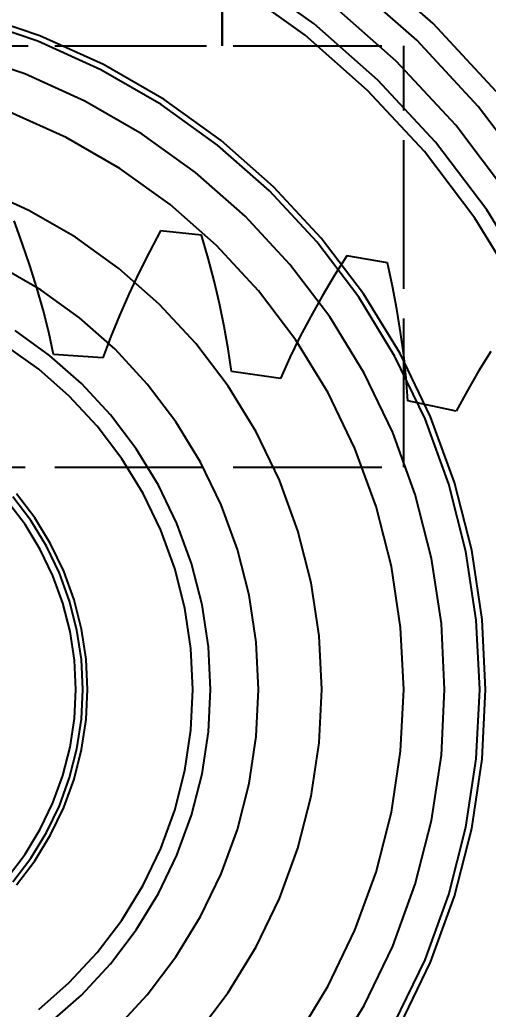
# Model space of a CAD drawing. Header units: millimetres. Extents: x -9 to 234, y -53 to 196.
# Drawn here: x 27.27 to 31.27, y 142.97 to 151.42 of the extents above; entities that cross this region are included whole.
import ezdxf

# ---------------------------------------------------------------- set-up
doc = ezdxf.new("R2010")
doc.units = ezdxf.units.MM
doc.linetypes.add('DASHED', pattern=[1.524, 1.27, -0.254])
doc.layers.add('DIMS', color=3, linetype='CONTINUOUS')
doc.layers.add('HIDDEN', color=8, linetype='DASHED')
doc.styles.add('OpenSansCondensed-Light', font='OpenSansCondensed-Light.ttf')
doc.dimstyles.new('EZDXF', dxfattribs={"dimtxt": 0.25, "dimasz": 0.175, "dimexe": 0.375, "dimexo": 0.125, "dimgap": 0.1, "dimtad": 1, "dimlfac": 100, "dimzin": 12, "dimdsep": 46, "dimtxsty": 'OpenSansCondensed-Light', "dimblk": 'ARCHTICK', "dimcen": 2.5, "dimazin": 3, "dimtfac": 0.5, "dimtmove": 2, "dimatfit": 3})

# ---------------------------------------------------------------- blocks, each defined once
blk = doc.blocks.new('_ARCHTICK')
at = {"color": 0, "linetype": 'BYBLOCK', "const_width": 0.15}
blk.add_lwpolyline([(-0.5, -0.5), (0.5, 0.5)], dxfattribs=at)

msp = doc.modelspace()

# ---------------------------------------------------------------- linework, layer by layer
at = {"layer": 'HIDDEN'}
for points in [[(29, 158.24), (29, 151.2)], [(29, 151.2), (29, 157.94)], [(31.34005, 150.81016), (30.80098, 151.39114), (30.20674, 151.91556)], [(31.34005, 150.81016), (30.80098, 151.39114), (30.20674, 151.91556)], [(31.63842, 149.17895), (31.26028, 149.79774), (30.82241, 150.37581), (30.32916, 150.9074), (29.78543, 151.38725), (29.19662, 151.81057)], [(31.52928, 149.11952), (31.15761, 149.72774), (30.72722, 150.29593), (30.24239, 150.81845), (29.70795, 151.2901), (29.12921, 151.70619)], [(31.65335, 150.06573), (31.18684, 150.6816), (30.66134, 151.24797), (30.08205, 151.75919)], [(31.65335, 150.06573), (31.18684, 150.6816), (30.66134, 151.24797), (30.08205, 151.75919)], [(31.44679, 149.9249), (30.99533, 150.52091), (30.48678, 151.069), (29.92617, 151.56374)], [(31.44679, 149.9249), (30.99533, 150.52091), (30.48678, 151.069), (29.92617, 151.56374)], [(31.25, 145.7), (31.22018, 146.29741), (31.13103, 146.88888), (30.98344, 147.46853), (30.77886, 148.03061), (30.51933, 148.56952), (30.20743, 149.07992), (29.84627, 149.55673), (29.43942, 149.9952), (28.99094, 150.39099), (28.50528, 150.74016), (27.98726, 151.03923), (27.44205, 151.28524), (26.87504, 151.47575)], [(31.25, 145.7), (31.22018, 146.29741), (31.13103, 146.88888), (30.98344, 147.46853), (30.77886, 148.03061), (30.51933, 148.56952), (30.20743, 149.07992), (29.84627, 149.55673), (29.43942, 149.9952), (28.99094, 150.39099), (28.50528, 150.74016), (27.98726, 151.03923), (27.44205, 151.28524), (26.87504, 151.47575)], [(31.25, 145.7), (31.22018, 146.29741), (31.13103, 146.88888), (30.98344, 147.46853), (30.77886, 148.03061), (30.51933, 148.56952), (30.20743, 149.07992), (29.84627, 149.55673), (29.43942, 149.9952), (28.99094, 150.39099), (28.50528, 150.74016), (27.98726, 151.03923), (27.44205, 151.28524), (26.87504, 151.47575)], [(31.25, 145.7), (31.22018, 146.29741), (31.13103, 146.88888), (30.98344, 147.46853), (30.77886, 148.03061), (30.51933, 148.56952), (30.20743, 149.07992), (29.84627, 149.55673), (29.43942, 149.9952), (28.99094, 150.39099), (28.50528, 150.74016), (27.98726, 151.03923), (27.44205, 151.28524), (26.87504, 151.47575)], [(31.2, 145.7), (31.17043, 146.29243), (31.08203, 146.87897), (30.93566, 147.45379), (30.73278, 148.01119), (30.47542, 148.54561), (30.16612, 149.05175), (29.80796, 149.52459), (29.40451, 149.95941), (28.95976, 150.3519), (28.47815, 150.69815), (27.96445, 150.99474), (27.42378, 151.2387), (26.8615, 151.42761)], [(31.2, 145.7), (31.17043, 146.29243), (31.08203, 146.87897), (30.93566, 147.45379), (30.73278, 148.01119), (30.47542, 148.54561), (30.16612, 149.05175), (29.80796, 149.52459), (29.40451, 149.95941), (28.95976, 150.3519), (28.47815, 150.69815), (27.96445, 150.99474), (27.42378, 151.2387), (26.8615, 151.42761)], [(19.95, 151.2), (30.55, 151.2)], [(19.95, 151.2), (30.55, 151.2)], [(21.5, 151.2), (29, 151.2)], [(21.5, 151.2), (29, 151.2)], [(30.55, 147.6), (30.55, 151.2)], [(30.55, 147.6), (30.55, 151.2)], [(30.9, 145.7), (30.87192, 146.26256), (30.78797, 146.81953), (30.64899, 147.36537), (30.45634, 147.89466), (30.21195, 148.40213), (29.91825, 148.88276), (29.57815, 149.33175), (29.19504, 149.74465), (28.77272, 150.11735), (28.31539, 150.44615), (27.82759, 150.72778), (27.31418, 150.95944), (26.78025, 151.13883)], [(30.9, 145.7), (30.87192, 146.26256), (30.78797, 146.81953), (30.64899, 147.36537), (30.45634, 147.89466), (30.21195, 148.40213), (29.91825, 148.88276), (29.57815, 149.33175), (29.19504, 149.74465), (28.77272, 150.11735), (28.31539, 150.44615), (27.82759, 150.72778), (27.31418, 150.95944), (26.78025, 151.13883)], [(30.55, 145.7), (30.52366, 146.22771), (30.44491, 146.75017), (30.31454, 147.2622), (30.13382, 147.7587), (29.90457, 148.23475), (29.62907, 148.6856), (29.31004, 149.10677), (28.95066, 149.49409), (28.5545, 149.84371), (28.1255, 150.15214), (27.66792, 150.41632), (27.18631, 150.63363)], [(30.55, 145.7), (30.52366, 146.22771), (30.44491, 146.75017), (30.31454, 147.2622), (30.13382, 147.7587), (29.90457, 148.23475), (29.62907, 148.6856), (29.31004, 149.10677), (28.95066, 149.49409), (28.5545, 149.84371), (28.1255, 150.15214), (27.66792, 150.41632), (27.18631, 150.63363)], [(29.85, 145.7), (29.82714, 146.15801), (29.75879, 146.61147), (29.64563, 147.05587), (29.48879, 147.4868), (29.28982, 147.89997), (29.0507, 148.29127), (28.7738, 148.65682), (28.46189, 148.99299), (28.11805, 149.29642), (27.74571, 149.56412), (27.34857, 149.79341), (26.93057, 149.98202)], [(29.85, 145.7), (29.82714, 146.15801), (29.75879, 146.61147), (29.64563, 147.05587), (29.48879, 147.4868), (29.28982, 147.89997), (29.0507, 148.29127), (28.7738, 148.65682), (28.46189, 148.99299), (28.11805, 149.29642), (27.74571, 149.56412), (27.34857, 149.79341), (26.93057, 149.98202)], [(29.85, 145.7), (29.82714, 146.15801), (29.75879, 146.61147), (29.64563, 147.05587), (29.48879, 147.4868), (29.28982, 147.89997), (29.0507, 148.29127), (28.7738, 148.65682), (28.46189, 148.99299), (28.11805, 149.29642), (27.74571, 149.56412), (27.34857, 149.79341), (26.93057, 149.98202)], [(29.85, 145.7), (29.82714, 146.15801), (29.75879, 146.61147), (29.64563, 147.05587), (29.48879, 147.4868), (29.28982, 147.89997), (29.0507, 148.29127), (28.7738, 148.65682), (28.46189, 148.99299), (28.11805, 149.29642), (27.74571, 149.56412), (27.34857, 149.79341), (26.93057, 149.98202)], [(27.29203, 149.51447), (27.22226, 149.70524)], [(27.29203, 149.51447), (27.22226, 149.70524)], [(28.47411, 149.6177), (28.37846, 149.4385)], [(28.47411, 149.6177), (28.37846, 149.4385)], [(28.82283, 149.58105), (28.47411, 149.6177)], [(28.82283, 149.58105), (28.47411, 149.6177)], [(27.35675, 149.32368), (27.29203, 149.51447)], [(27.35675, 149.32368), (27.29203, 149.51447)], [(28.87912, 149.38588), (28.82283, 149.58105)], [(28.87912, 149.38588), (28.82283, 149.58105)], [(28.37846, 149.4385), (28.28783, 149.25857)], [(28.37846, 149.4385), (28.28783, 149.25857)], [(28.93037, 149.19104), (28.87912, 149.38588)], [(28.93037, 149.19104), (28.87912, 149.38588)], [(30.06552, 149.4064), (29.95761, 149.23431)], [(30.06552, 149.4064), (29.95761, 149.23431)], [(30.41083, 149.34552), (30.06552, 149.4064)], [(30.41083, 149.34552), (30.06552, 149.4064)], [(30.45338, 149.14689), (30.41083, 149.34552)], [(30.45338, 149.14689), (30.41083, 149.34552)], [(29.31, 145.7), (29.28982, 146.10425), (29.2295, 146.50447), (29.12963, 146.89671), (28.99119, 147.27705), (28.81558, 147.64171), (28.60453, 147.98708), (28.36014, 148.30972), (28.08484, 148.60642), (27.78137, 148.87424), (27.45274, 149.11051), (27.10222, 149.31288)], [(29.31, 145.7), (29.28982, 146.10425), (29.2295, 146.50447), (29.12963, 146.89671), (28.99119, 147.27705), (28.81558, 147.64171), (28.60453, 147.98708), (28.36014, 148.30972), (28.08484, 148.60642), (27.78137, 148.87424), (27.45274, 149.11051), (27.10222, 149.31288)], [(29.31, 145.7), (29.28982, 146.10425), (29.2295, 146.50447), (29.12963, 146.89671), (28.99119, 147.27705), (28.81558, 147.64171), (28.60453, 147.98708), (28.36014, 148.30972), (28.08484, 148.60642), (27.78137, 148.87424), (27.45274, 149.11051), (27.10222, 149.31288)], [(29.31, 145.7), (29.28982, 146.10425), (29.2295, 146.50447), (29.12963, 146.89671), (28.99119, 147.27705), (28.81558, 147.64171), (28.60453, 147.98708), (28.36014, 148.30972), (28.08484, 148.60642), (27.78137, 148.87424), (27.45274, 149.11051), (27.10222, 149.31288)], [(27.41619, 149.13292), (27.35675, 149.32368)], [(27.41619, 149.13292), (27.35675, 149.32368)], [(28.28783, 149.25857), (28.20242, 149.07794)], [(28.28783, 149.25857), (28.20242, 149.07794)], [(28.97636, 148.9966), (28.93037, 149.19104)], [(28.97636, 148.9966), (28.93037, 149.19104)], [(29.95761, 149.23431), (29.85464, 149.06114)], [(29.95761, 149.23431), (29.85464, 149.06114)], [(27.4701, 148.94225), (27.41619, 149.13292)], [(27.4701, 148.94225), (27.41619, 149.13292)], [(30.49091, 148.94895), (30.45338, 149.14689)], [(30.49091, 148.94895), (30.45338, 149.14689)], [(28.20242, 149.07794), (28.1225, 148.89663)], [(28.20242, 149.07794), (28.1225, 148.89663)], [(29.01684, 148.80263), (28.97636, 148.9966)], [(29.01684, 148.80263), (28.97636, 148.9966)], [(29.85464, 149.06114), (29.75684, 148.88691)], [(29.85464, 149.06114), (29.75684, 148.88691)], [(27.51814, 148.75174), (27.4701, 148.94225)], [(27.51814, 148.75174), (27.4701, 148.94225)], [(30.52322, 148.75177), (30.49091, 148.94895)], [(30.52322, 148.75177), (30.49091, 148.94895)], [(28.1225, 148.89663), (28.04841, 148.71466)], [(28.1225, 148.89663), (28.04841, 148.71466)], [(29.75684, 148.88691), (29.66446, 148.71161)], [(29.75684, 148.88691), (29.66446, 148.71161)], [(28.9, 145.7), (28.88186, 146.06342), (28.82763, 146.42323), (28.73784, 146.77586), (28.61339, 147.11779), (28.45551, 147.44563), (28.26577, 147.75612), (28.04606, 148.04617), (27.79856, 148.31291), (27.52574, 148.55368), (27.23029, 148.76609)], [(28.9, 145.7), (28.88186, 146.06342), (28.82763, 146.42323), (28.73784, 146.77586), (28.61339, 147.11779), (28.45551, 147.44563), (28.26577, 147.75612), (28.04606, 148.04617), (27.79856, 148.31291), (27.52574, 148.55368), (27.23029, 148.76609)], [(27.55988, 148.56145), (27.51814, 148.75174)], [(27.55988, 148.56145), (27.51814, 148.75174)], [(29.05147, 148.60923), (29.01684, 148.80263)], [(29.05147, 148.60923), (29.01684, 148.80263)], [(30.55007, 148.55546), (30.52322, 148.75177)], [(30.55007, 148.55546), (30.52322, 148.75177)], [(28.04841, 148.71466), (27.98059, 148.53203)], [(28.04841, 148.71466), (27.98059, 148.53203)], [(29.66446, 148.71161), (29.57786, 148.53525)], [(29.66446, 148.71161), (29.57786, 148.53525)], [(28.75, 145.7), (28.73261, 146.04849), (28.6806, 146.39351), (28.5945, 146.73164), (28.47517, 147.05952), (28.32378, 147.37389), (28.14184, 147.67162), (27.93116, 147.94976), (27.69383, 148.20553), (27.43221, 148.43641), (27.14891, 148.64009)], [(28.75, 145.7), (28.73261, 146.04849), (28.6806, 146.39351), (28.5945, 146.73164), (28.47517, 147.05952), (28.32378, 147.37389), (28.14184, 147.67162), (27.93116, 147.94976), (27.69383, 148.20553), (27.43221, 148.43641), (27.14891, 148.64009)], [(28.75, 145.7), (28.73261, 146.04849), (28.6806, 146.39351), (28.5945, 146.73164), (28.47517, 147.05952), (28.32378, 147.37389), (28.14184, 147.67162), (27.93116, 147.94976), (27.69383, 148.20553), (27.43221, 148.43641), (27.14891, 148.64009)], [(28.75, 145.7), (28.73261, 146.04849), (28.6806, 146.39351), (28.5945, 146.73164), (28.47517, 147.05952), (28.32378, 147.37389), (28.14184, 147.67162), (27.93116, 147.94976), (27.69383, 148.20553), (27.43221, 148.43641), (27.14891, 148.64009)], [(29.07983, 148.41649), (29.05147, 148.60923)], [(29.07983, 148.41649), (29.05147, 148.60923)], [(31.29414, 148.58791), (31.18977, 148.41949)], [(31.29414, 148.58791), (31.18977, 148.41949)], [(27.98059, 148.53203), (27.55988, 148.56145)], [(27.98059, 148.53203), (27.55988, 148.56145)], [(29.57786, 148.53525), (29.49747, 148.3578)], [(29.57786, 148.53525), (29.49747, 148.3578)], [(30.57113, 148.36011), (30.55007, 148.55546)], [(30.57113, 148.36011), (30.55007, 148.55546)], [(29.49747, 148.3578), (29.07983, 148.41649)], [(29.49747, 148.3578), (29.07983, 148.41649)], [(31.18977, 148.41949), (31.09107, 148.2496)], [(31.18977, 148.41949), (31.09107, 148.2496)], [(30.58598, 148.16587), (30.57113, 148.36011)], [(30.58598, 148.16587), (30.57113, 148.36011)], [(31.09107, 148.2496), (30.9985, 148.07818)], [(31.09107, 148.2496), (30.9985, 148.07818)], [(30.9985, 148.07818), (30.58598, 148.16587)], [(30.9985, 148.07818), (30.58598, 148.16587)], [(19.95, 147.6), (30.55, 147.6)], [(19.95, 147.6), (30.55, 147.6)], [(27.75, 145.7), (27.73758, 145.94892), (27.70043, 146.19537), (27.63893, 146.43689), (27.55369, 146.67109), (27.44555, 146.89563), (27.3156, 147.1083), (27.16511, 147.30697)], [(27.75, 145.7), (27.73758, 145.94892), (27.70043, 146.19537), (27.63893, 146.43689), (27.55369, 146.67109), (27.44555, 146.89563), (27.3156, 147.1083), (27.16511, 147.30697)], [(27.81, 145.7), (27.79728, 145.95489), (27.75924, 146.20725), (27.69627, 146.45457), (27.60898, 146.69439), (27.49825, 146.92433), (27.36517, 147.1421), (27.21107, 147.34554)], [(27.81, 145.7), (27.79728, 145.95489), (27.75924, 146.20725), (27.69627, 146.45457), (27.60898, 146.69439), (27.49825, 146.92433), (27.36517, 147.1421), (27.21107, 147.34554)], [(27.85, 145.7), (27.83708, 145.95888), (27.79845, 146.21518), (27.73449, 146.46636), (27.64584, 146.70993), (27.53338, 146.94346), (27.39822, 147.16463), (27.24172, 147.37125)], [(27.85, 145.7), (27.83708, 145.95888), (27.79845, 146.21518), (27.73449, 146.46636), (27.64584, 146.70993), (27.53338, 146.94346), (27.39822, 147.16463), (27.24172, 147.37125)], [(27.85, 145.7), (27.83708, 145.95888), (27.79845, 146.21518), (27.73449, 146.46636), (27.64584, 146.70993), (27.53338, 146.94346), (27.39822, 147.16463), (27.24172, 147.37125)], [(27.85, 145.7), (27.83708, 145.95888), (27.79845, 146.21518), (27.73449, 146.46636), (27.64584, 146.70993), (27.53338, 146.94346), (27.39822, 147.16463), (27.24172, 147.37125)], [(27.16511, 144.09303), (27.3156, 144.2917), (27.44555, 144.50437), (27.55369, 144.72891), (27.63893, 144.96311), (27.70043, 145.20463), (27.73758, 145.45108), (27.75, 145.7)], [(27.16511, 144.09303), (27.3156, 144.2917), (27.44555, 144.50437), (27.55369, 144.72891), (27.63893, 144.96311), (27.70043, 145.20463), (27.73758, 145.45108), (27.75, 145.7)], [(27.21107, 144.05446), (27.36517, 144.2579), (27.49825, 144.47567), (27.60898, 144.70561), (27.69627, 144.94543), (27.75924, 145.19275), (27.79728, 145.44511), (27.81, 145.7)], [(27.21107, 144.05446), (27.36517, 144.2579), (27.49825, 144.47567), (27.60898, 144.70561), (27.69627, 144.94543), (27.75924, 145.19275), (27.79728, 145.44511), (27.81, 145.7)], [(27.24172, 144.02875), (27.39822, 144.23537), (27.53338, 144.45654), (27.64584, 144.69007), (27.73449, 144.93364), (27.79845, 145.18482), (27.83708, 145.44112), (27.85, 145.7)], [(27.24172, 144.02875), (27.39822, 144.23537), (27.53338, 144.45654), (27.64584, 144.69007), (27.73449, 144.93364), (27.79845, 145.18482), (27.83708, 145.44112), (27.85, 145.7)], [(27.24172, 144.02875), (27.39822, 144.23537), (27.53338, 144.45654), (27.64584, 144.69007), (27.73449, 144.93364), (27.79845, 145.18482), (27.83708, 145.44112), (27.85, 145.7)], [(27.24172, 144.02875), (27.39822, 144.23537), (27.53338, 144.45654), (27.64584, 144.69007), (27.73449, 144.93364), (27.79845, 145.18482), (27.83708, 145.44112), (27.85, 145.7)], [(27.43221, 142.96359), (27.69383, 143.19447), (27.93116, 143.45024), (28.14184, 143.72838), (28.32378, 144.02611), (28.47517, 144.34048), (28.5945, 144.66836), (28.6806, 145.00649), (28.73261, 145.35151), (28.75, 145.7)], [(27.43221, 142.96359), (27.69383, 143.19447), (27.93116, 143.45024), (28.14184, 143.72838), (28.32378, 144.02611), (28.47517, 144.34048), (28.5945, 144.66836), (28.6806, 145.00649), (28.73261, 145.35151), (28.75, 145.7)], [(27.43221, 142.96359), (27.69383, 143.19447), (27.93116, 143.45024), (28.14184, 143.72838), (28.32378, 144.02611), (28.47517, 144.34048), (28.5945, 144.66836), (28.6806, 145.00649), (28.73261, 145.35151), (28.75, 145.7)], [(27.43221, 142.96359), (27.69383, 143.19447), (27.93116, 143.45024), (28.14184, 143.72838), (28.32378, 144.02611), (28.47517, 144.34048), (28.5945, 144.66836), (28.6806, 145.00649), (28.73261, 145.35151), (28.75, 145.7)], [(27.52574, 142.84632), (27.79856, 143.08709), (28.04606, 143.35383), (28.26577, 143.64388), (28.45551, 143.95437), (28.61339, 144.28221), (28.73784, 144.62414), (28.82763, 144.97677), (28.88186, 145.33658), (28.9, 145.7)], [(27.52574, 142.84632), (27.79856, 143.08709), (28.04606, 143.35383), (28.26577, 143.64388), (28.45551, 143.95437), (28.61339, 144.28221), (28.73784, 144.62414), (28.82763, 144.97677), (28.88186, 145.33658), (28.9, 145.7)], [(28.08484, 142.79358), (28.36014, 143.09028), (28.60453, 143.41292), (28.81558, 143.75829), (28.99119, 144.12295), (29.12963, 144.50329), (29.2295, 144.89553), (29.28982, 145.29575), (29.31, 145.7)], [(28.08484, 142.79358), (28.36014, 143.09028), (28.60453, 143.41292), (28.81558, 143.75829), (28.99119, 144.12295), (29.12963, 144.50329), (29.2295, 144.89553), (29.28982, 145.29575), (29.31, 145.7)], [(28.08484, 142.79358), (28.36014, 143.09028), (28.60453, 143.41292), (28.81558, 143.75829), (28.99119, 144.12295), (29.12963, 144.50329), (29.2295, 144.89553), (29.28982, 145.29575), (29.31, 145.7)], [(28.08484, 142.79358), (28.36014, 143.09028), (28.60453, 143.41292), (28.81558, 143.75829), (28.99119, 144.12295), (29.12963, 144.50329), (29.2295, 144.89553), (29.28982, 145.29575), (29.31, 145.7)], [(28.7738, 142.74318), (29.0507, 143.10873), (29.28982, 143.50003), (29.48879, 143.9132), (29.64563, 144.34413), (29.75879, 144.78853), (29.82714, 145.24199), (29.85, 145.7)], [(28.7738, 142.74318), (29.0507, 143.10873), (29.28982, 143.50003), (29.48879, 143.9132), (29.64563, 144.34413), (29.75879, 144.78853), (29.82714, 145.24199), (29.85, 145.7)], [(28.7738, 142.74318), (29.0507, 143.10873), (29.28982, 143.50003), (29.48879, 143.9132), (29.64563, 144.34413), (29.75879, 144.78853), (29.82714, 145.24199), (29.85, 145.7)], [(28.7738, 142.74318), (29.0507, 143.10873), (29.28982, 143.50003), (29.48879, 143.9132), (29.64563, 144.34413), (29.75879, 144.78853), (29.82714, 145.24199), (29.85, 145.7)], [(29.62907, 142.7144), (29.90457, 143.16525), (30.13382, 143.6413), (30.31454, 144.1378), (30.44491, 144.64983), (30.52366, 145.17229), (30.55, 145.7)], [(29.62907, 142.7144), (29.90457, 143.16525), (30.13382, 143.6413), (30.31454, 144.1378), (30.44491, 144.64983), (30.52366, 145.17229), (30.55, 145.7)], [(29.91825, 142.51724), (30.21195, 142.99787), (30.45634, 143.50534), (30.64899, 144.03463), (30.78797, 144.58047), (30.87192, 145.13744), (30.9, 145.7)], [(29.91825, 142.51724), (30.21195, 142.99787), (30.45634, 143.50534), (30.64899, 144.03463), (30.78797, 144.58047), (30.87192, 145.13744), (30.9, 145.7)], [(30.47542, 142.85439), (30.73278, 143.38881), (30.93566, 143.94621), (31.08203, 144.52103), (31.17043, 145.10757), (31.2, 145.7)], [(30.47542, 142.85439), (30.73278, 143.38881), (30.93566, 143.94621), (31.08203, 144.52103), (31.17043, 145.10757), (31.2, 145.7)], [(30.51933, 142.83048), (30.77886, 143.36939), (30.98344, 143.93147), (31.13103, 144.51112), (31.22018, 145.10259), (31.25, 145.7)], [(30.51933, 142.83048), (30.77886, 143.36939), (30.98344, 143.93147), (31.13103, 144.51112), (31.22018, 145.10259), (31.25, 145.7)], [(30.51933, 142.83048), (30.77886, 143.36939), (30.98344, 143.93147), (31.13103, 144.51112), (31.22018, 145.10259), (31.25, 145.7)], [(30.51933, 142.83048), (30.77886, 143.36939), (30.98344, 143.93147), (31.13103, 144.51112), (31.22018, 145.10259), (31.25, 145.7)]]:
    msp.add_lwpolyline(points, dxfattribs=at)

# ---------------------------------------------------------------- dimensions: what is measured, and where the dimension line sits
at = {"layer": 'DIMS'}
msp.add_linear_dim(base=(25.25, 174.7), p1=(25.25, 145.7), p2=(39.25, 145.7), dimstyle='EZDXF', override={"dimtxt": 1.6, "dimasz": 1, "dimexe": 0.6, "dimexo": 0.5, "dimdec": 2}, dxfattribs=at).render()

doc.saveas('drawing.dxf')
